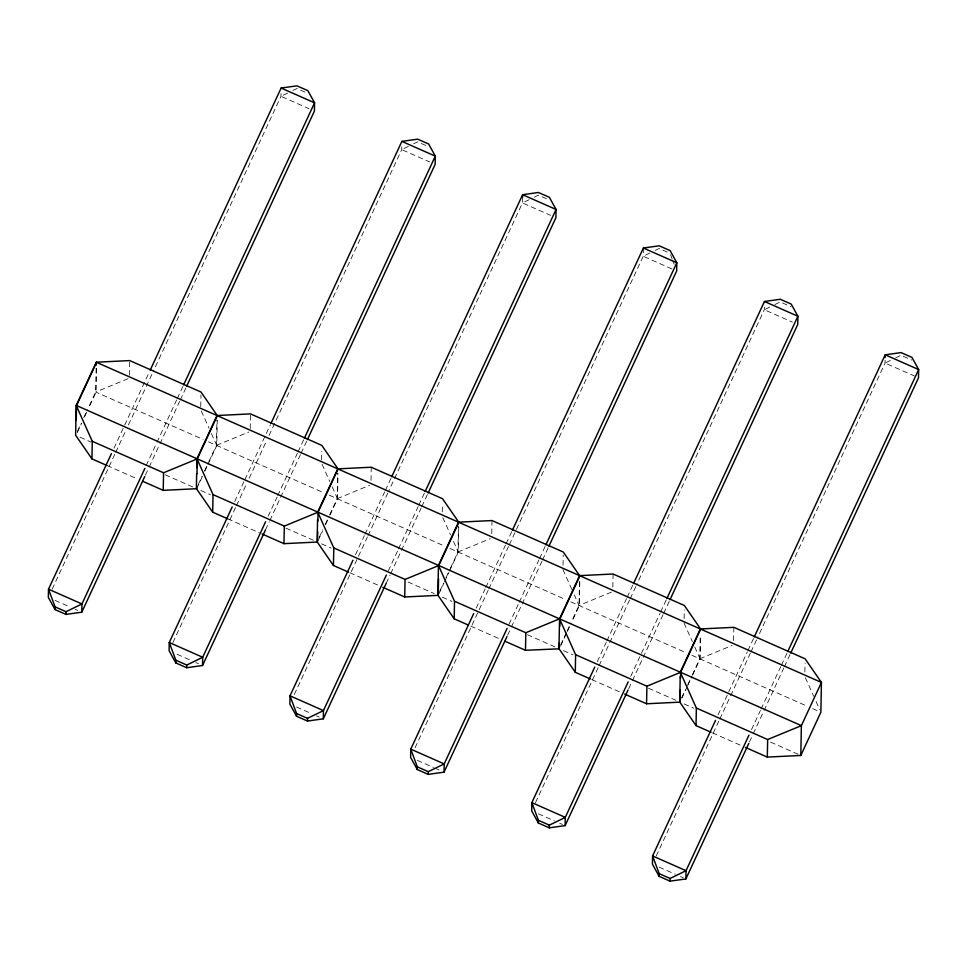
<?xml version="1.0" encoding="UTF-8"?>
<svg xmlns="http://www.w3.org/2000/svg" width="967" height="967" viewBox="0 0 967 967"><rect width="100%" height="100%" fill="white"/><g stroke="black" fill="none" stroke-linecap="round" stroke-linejoin="round"><path stroke-width="0.73" stroke-dasharray="4.83 3.63" d="M96.144 368.185L95.685 392.034L88.166 408.243M96.47 368.33L96.023 392.191L88.505 408.388M129.469 375.22L129.747 360.582M200.749 406.696L200.967 394.983M208.92 461.561L216.439 445.364L216.922 420.004M208.002 464.402L216.765 445.509L217.249 420.162M250.223 428.538L250.501 413.9M281.022 93.557L280.962 96.301L153.221 371.509M321.503 460.014L321.673 451.238M329.674 514.879L337.193 498.682L337.676 473.334M330.001 515.024L337.519 498.827L338.003 473.479M371.002 480.394L371.243 467.23M401.764 146.875L401.716 149.619L267.617 438.522M442.282 511.869L442.415 504.556M450.429 568.197L457.947 552L458.418 526.652M449.498 571.05L458.273 552.145L458.757 526.797M491.756 533.711L491.998 520.548M522.579 197.449L522.47 202.937L388.371 491.84M563.036 565.187L563.229 554.949M579.475 581.614L579.028 605.463L571.509 621.672M579.813 581.759L579.354 605.62L571.835 621.817M612.836 587.174L613.09 574.011M643.381 248.023L643.224 256.255L509.113 545.158M684.116 618.65L684.285 609.875M692.263 674.99L699.782 658.793L700.229 634.932M692.59 675.135L700.108 658.938L700.567 635.077M733.59 640.505L733.832 627.329M764.353 306.986L764.305 309.73L636.552 584.938M804.87 671.98L805.04 663.193M885.107 360.304L885.059 363.048L757.306 638.256M77.517 431.185L81.276 423.087M83.778 417.684L87.538 409.585M77.215 432.684L81.603 423.232M84.733 416.487L87.876 409.73M113.973 448.156L148.93 372.851M52.158 589.205L115.085 453.656M115.714 452.29L125.891 430.388M128.43 424.9L152.581 372.875M146.138 465.659L156.303 443.756M156.944 442.39L176.647 399.939M177.275 398.573L182.993 386.256M145.34 475.268L148.519 468.427M149.16 467.049L159.325 445.146M159.966 443.78L179.669 401.329M180.297 399.963L186.015 387.646M198.271 484.515L202.03 476.405M204.533 471.014L208.292 462.915M196.712 488.71L202.357 476.562M204.859 471.159L207.373 465.756M234.715 501.486L244.252 480.937M244.893 479.572L270.313 424.803M172.912 642.523L235.839 506.974M236.468 505.608L246.645 483.705M249.184 478.23L266.977 439.888M268.161 516.245L277.058 497.074M277.698 495.708L297.389 453.269M298.029 451.891L303.747 439.574M265.466 529.964L269.273 521.745M269.914 520.379L300.411 454.659M301.051 453.281L306.769 440.964M319.013 537.833L322.773 529.735M325.287 524.332L329.046 516.233M318.095 540.674L322.482 531.221M325.613 524.477L327.499 520.427M355.469 554.804L364.366 535.633M365.006 534.268L384.709 491.816M385.35 490.45L391.067 478.121M294.306 694.475L367.387 537.023M368.028 535.658L387.731 493.206M388.275 570.941L397.812 550.404M398.44 549.026L418.143 506.587M418.784 505.209L424.501 492.892M386.208 583.282L390.027 575.063M390.656 573.697L400.834 551.782M401.462 550.416L421.165 507.977M421.805 506.599L427.523 494.282M439.767 591.151L443.527 583.053M446.041 577.65L449.8 569.551M438.849 593.992L443.865 583.198M444.494 581.844L448.869 572.391M476.223 608.122L485.12 588.951M485.76 587.585L505.463 545.134M506.092 543.768L511.821 531.451M415.048 747.805L488.142 590.341M488.782 588.976L508.485 546.524M509.029 624.259L518.566 603.722M519.194 602.344L538.897 559.905M539.538 558.539L545.255 546.21M507.602 635.234L510.781 628.381M511.41 627.015L541.919 561.295M542.56 559.929L548.277 547.6M560.848 644.614L566.493 632.466M567.121 631.113L570.881 623.014M560.558 646.113L566.819 632.611M567.448 631.27L571.207 623.159M597.304 661.585L606.2 642.426M606.841 641.048L626.543 598.609M627.184 597.231L632.902 584.914M535.5 802.634L598.428 667.085M599.057 665.719L629.565 599.999M630.206 598.621L635.923 586.304M630.75 676.356L659.977 613.368M660.618 612.002L666.336 599.685M628.683 688.697L631.862 681.856M632.491 680.478L662.999 614.758M663.64 613.392L669.357 601.075M681.602 697.944L685.361 689.834M687.875 684.443L691.635 676.344M681.94 698.089L686.945 687.283M687.573 685.929L691.961 676.489M718.058 714.915L747.298 651.927M747.926 650.561L753.656 638.232M656.255 855.952L719.17 720.403M719.811 719.037L729.976 697.134M730.617 695.757L750.319 653.317M750.948 651.951L756.678 639.622M751.492 729.674L760.4 710.503M761.029 709.137L780.732 666.698M781.372 665.32L787.09 653.003M749.437 742.015L752.616 735.174M753.245 733.808L763.422 711.893M764.051 710.527L783.753 668.076M784.394 666.71L790.112 654.393M287.598 93.062L280.962 96.301L309.053 108.703M292.904 90.475L296.893 88.529L307.832 93.364M408.352 146.38L401.716 149.619L429.807 162.021M413.658 143.793L417.647 141.859L428.586 146.682M529.106 199.71L522.47 202.937L550.561 215.339M534.413 197.111L538.389 195.177L549.329 200M649.86 253.028L643.224 256.255L672.645 269.249M655.167 250.441L659.143 248.495L670.083 253.33M769.611 307.143L764.305 309.73L792.396 322.132M774.918 304.557L780.224 301.958L791.163 306.793M890.365 360.461L885.059 363.048L914.48 376.042M895.672 357.875L900.978 355.288L911.917 360.111M128.067 378.701L95.685 392.034L203.046 439.441M216.439 445.364L248.821 432.019M337.193 498.682L369.563 485.337M457.947 552L490.317 538.655M611.398 592.13L579.028 605.463L574.265 594.838M699.782 658.793L732.152 645.448M208.534 441.871L323.8 492.771M329.288 495.189L444.554 546.089M450.042 548.507L565.308 599.407M570.796 601.837L686.389 652.87M691.876 655.3L807.143 706.2M812.631 708.618L818.118 711.047M80.08 437.205L91.055 442.052M165.152 474.773L195.346 488.105M200.834 490.523L210.443 494.766M285.906 528.091L313.356 540.215M321.588 543.841L331.185 548.084M408.038 582.013L434.11 593.533M442.342 597.171L451.94 601.401M527.414 634.727L554.853 646.85M563.423 650.634L573.032 654.877M648.494 688.202L675.945 700.313M684.177 703.952L693.774 708.195M770.614 742.124L798.065 754.248M107.023 465.526L137.181 478.834M227.777 518.844L259.301 532.769M349.897 572.766L380.055 586.087M470.651 626.084L500.809 639.405M591.731 679.559L621.89 692.868M712.486 732.877L741.266 745.593M55.034 600.374L69.745 606.877M75.1 609.234L77.771 610.419M177.13 654.284L190.499 660.195M195.854 662.552L198.525 663.737M296.543 707.022L311.253 713.513M316.608 715.882L319.279 717.055M417.297 760.34L433.349 767.423M434.679 768.016L441.363 770.965M538.377 813.803L554.429 820.898M559.772 823.255L562.456 824.44M659.131 867.121L675.184 874.216M680.526 876.573L683.21 877.758M805.378 677.698L813.718 696.3M816.1 701.619L819.665 709.597M684.032 623.05L692.372 641.653M694.753 646.971L700.108 658.938M562.951 569.575L571.884 589.519M442.789 517.587L450.537 534.872M453.511 541.508L458.273 552.145M322.047 464.269L329.783 481.542M332.165 486.86L337.519 498.827M201.293 410.951L209.029 428.224M211.41 433.542L216.765 445.509M670.59 254.684L672.101 258.769M672.609 260.135L674.132 264.221"/><path stroke-width="1.45" d="M144.712 476.634L81.784 612.184L65.961 614.408L55.034 609.585L55.083 606.889L48.507 589.193L111.423 453.632M65.961 614.408L66.022 611.712L81.941 603.952L144.869 468.403M107.023 465.526L91.938 458.866L75.631 435.235L76.2 405.415L96.253 362.214L129.747 360.582L201.027 392.058L217.333 415.677L197.28 458.878L197.002 473.794M76.248 420.476L76.526 405.56L96.579 362.359M81.784 612.184L81.941 603.952L48.507 589.193L48.35 597.425L55.034 609.585M91.938 458.866L92.276 441.303L76.2 405.415L801.377 725.637L800.809 755.457L767.314 757.088L745.388 747.406M96.192 365.2L96.253 362.214L821.43 682.436L820.862 712.256L800.809 755.457M196.772 485.724L196.712 488.71L163.23 490.342L163.556 472.778L197.28 458.878M265.466 529.964L202.538 665.514L186.716 667.726L175.776 662.903L175.837 660.207L169.261 642.511L232.177 506.962M186.716 667.726L186.776 665.042L202.695 657.27L265.611 521.721M227.777 518.844L212.692 512.184L196.386 488.565L196.664 473.649M196.785 467.69L196.917 460.232M202.538 665.514L202.695 657.27L169.261 642.511L169.104 650.743L175.776 662.903M212.692 512.184L213.03 494.62L196.954 458.733L217.007 415.532L250.501 413.9L321.781 445.376L338.087 469.007L318.034 512.208L317.865 521.153M317.672 531.584L317.466 542.028L283.972 543.659L284.31 526.108L318.034 512.208M386.208 583.282L323.292 718.832L307.47 721.056L296.531 716.221L296.579 713.525L290.015 695.829L352.931 560.28M307.47 721.056L307.518 718.36L323.449 710.6L386.365 575.039M348.531 572.162L333.446 565.502L317.14 541.883L317.563 519.509M323.292 718.832L323.449 710.6L290.015 695.829L289.858 704.061L296.531 716.221M333.446 565.502L333.784 547.951L317.708 512.063L337.761 468.862L371.243 467.23L442.535 498.706L458.841 522.325L438.788 565.526L405.064 579.426L333.784 547.951M438.535 578.943L438.22 595.346L404.726 596.977L405.064 579.426M506.962 636.6L444.046 772.149L428.224 774.374L417.285 769.539L417.333 766.843L410.757 749.147L473.685 613.598M428.224 774.374L428.272 771.678L444.204 763.918L507.119 628.369M467.907 624.875L454.2 618.82L437.894 595.201L438.426 566.867M444.046 772.149L444.204 763.918L410.757 749.147L410.6 757.391L417.285 769.539M454.2 618.82L454.526 601.269L438.45 565.381L458.503 522.18L491.998 520.548L563.278 552.024L579.596 575.643L613.09 574.011L684.37 605.487L700.676 629.106L680.623 672.307L680.514 678.278M522.579 197.449L522.627 194.705L538.45 192.481L549.389 197.316L556.061 209.464L555.904 217.708L428.163 492.916M559.422 642.85L559.301 648.809L525.48 650.295L525.818 632.744L559.542 618.844L579.596 575.643M628.042 690.063L565.127 825.613L549.304 827.837L538.365 823.014L538.414 820.318L531.85 802.622L594.765 667.061M549.304 827.837L549.353 825.141L565.284 817.381L628.199 681.832M559.724 626.447L559.869 618.989L579.922 575.788M565.127 825.613L565.284 817.381L531.85 802.622L531.693 810.854L538.365 823.014M575.28 672.295L575.619 654.732L559.542 618.844L558.974 648.664L575.28 672.295L590.366 678.955M680.284 690.208L680.055 702.139L646.56 703.771L646.899 686.207L680.623 672.307M748.796 743.393L685.881 878.943L670.058 881.155L659.119 876.332L659.168 873.636L652.592 855.94L715.52 720.391M670.058 881.155L670.107 878.471L686.038 870.699L748.954 735.15M711.108 732.273L696.035 725.613L679.728 701.994L680.2 676.634M685.881 878.943L686.038 870.699L652.592 855.94L652.435 864.172L659.119 876.332M696.035 725.613L696.361 708.049L680.284 672.162L700.338 628.961L733.832 627.329L805.112 658.805L821.43 682.436L801.377 725.637L767.653 739.525L696.361 708.049M767.314 757.088L767.653 739.525M885.156 357.56L885.216 354.816L901.039 352.592L911.966 357.415L918.65 369.575L918.493 377.807L790.752 653.015M150.199 370.119L281.119 88.057L296.942 85.845L307.881 90.668L314.565 102.828L314.408 111.06L186.655 386.268M183.633 384.878L314.565 102.828L281.119 88.057M270.953 423.437L401.873 141.387L417.696 139.163L428.635 143.986L435.307 156.146L435.15 164.378L307.409 439.586M304.387 438.208L435.307 156.146L401.873 141.387M391.695 476.755L522.627 194.705L556.061 209.464L425.142 491.526M512.45 530.073L643.381 248.023L659.192 245.799L670.131 250.634L676.815 262.794L676.658 271.026L548.905 546.234M545.884 544.844L676.815 262.794L643.381 248.023M633.53 583.548L764.462 301.486L780.284 299.274L791.224 304.097L797.896 316.257L797.739 324.489L669.998 599.697M666.976 598.307L797.896 316.257L764.462 301.486M754.284 636.866L885.216 354.816L918.65 369.575L787.73 651.625M92.276 441.303L163.556 472.778M213.03 494.62L284.31 526.108M454.526 601.269L525.818 632.744M575.619 654.732L646.899 686.207M142.657 481.264L163.23 490.342M262.045 533.977L283.972 543.659M382.799 587.295L404.726 596.977M504.919 641.218L525.48 650.295M624.634 694.088L646.56 703.771M55.083 606.889L66.022 611.712M175.837 660.207L186.776 665.042M296.579 713.525L307.518 718.36M417.333 766.843L428.272 771.678M538.414 820.318L549.353 825.141M659.168 873.636L670.107 878.471"/></g></svg>
